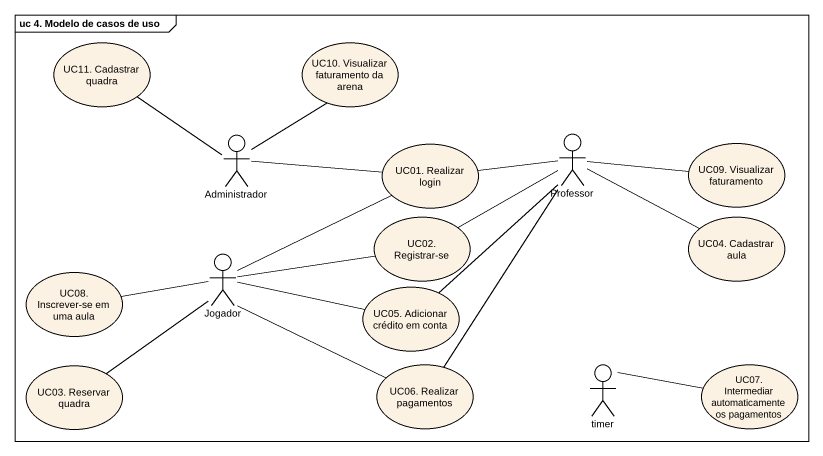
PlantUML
@startuml
mainframe uc 4. Modelo de casos de uso
usecase "UC11. Cadastrar quadra" as UC11_Cadastrar_quadra
usecase "UC10. Visualizar faturamento da arena" as UC10_Visualizar_faturamento
actor Administrador
usecase "UC01. Realizar login" as UC01_Realizar_login
actor Professor
usecase "UC09. Visualizar faturamento" as UC09_Visualizar_faturamento
usecase "UC02. Registrar-se" as UC02_Registrar_se
usecase "UC04. Cadastrar aula" as UC04_Cadastrar_aula
usecase "UC08. Inscrever-se em uma aula" as UC08_Inscrever_se_em_uma
actor Jogador
usecase "UC05. Adicionar crédito em conta" as UC05_Adicionar_crédito_em
usecase "UC03. Reservar quadra" as UC03_Reservar_quadra
usecase "UC06. Realizar pagamentos" as UC06_Realizar_pagamentos
actor timer
usecase "UC07. Intermediar automaticamente os pagamentos" as UC07_Intermediar
UC11_Cadastrar_quadra -- Administrador
UC10_Visualizar_faturamento -- Administrador
Administrador -right- UC01_Realizar_login
UC01_Realizar_login -right- Professor
UC01_Realizar_login -left- Jogador
UC09_Visualizar_faturamento -left- Professor
UC02_Registrar_se -right- Professor
UC02_Registrar_se -left- Jogador
UC04_Cadastrar_aula -left- Professor
UC08_Inscrever_se_em_uma -right- Jogador
UC05_Adicionar_crédito_em -up- Professor
UC05_Adicionar_crédito_em -left- Jogador
UC03_Reservar_quadra -up- Jogador
UC06_Realizar_pagamentos -up- Professor
UC06_Realizar_pagamentos -left- Jogador
timer -right- UC07_Intermediar
@enduml
